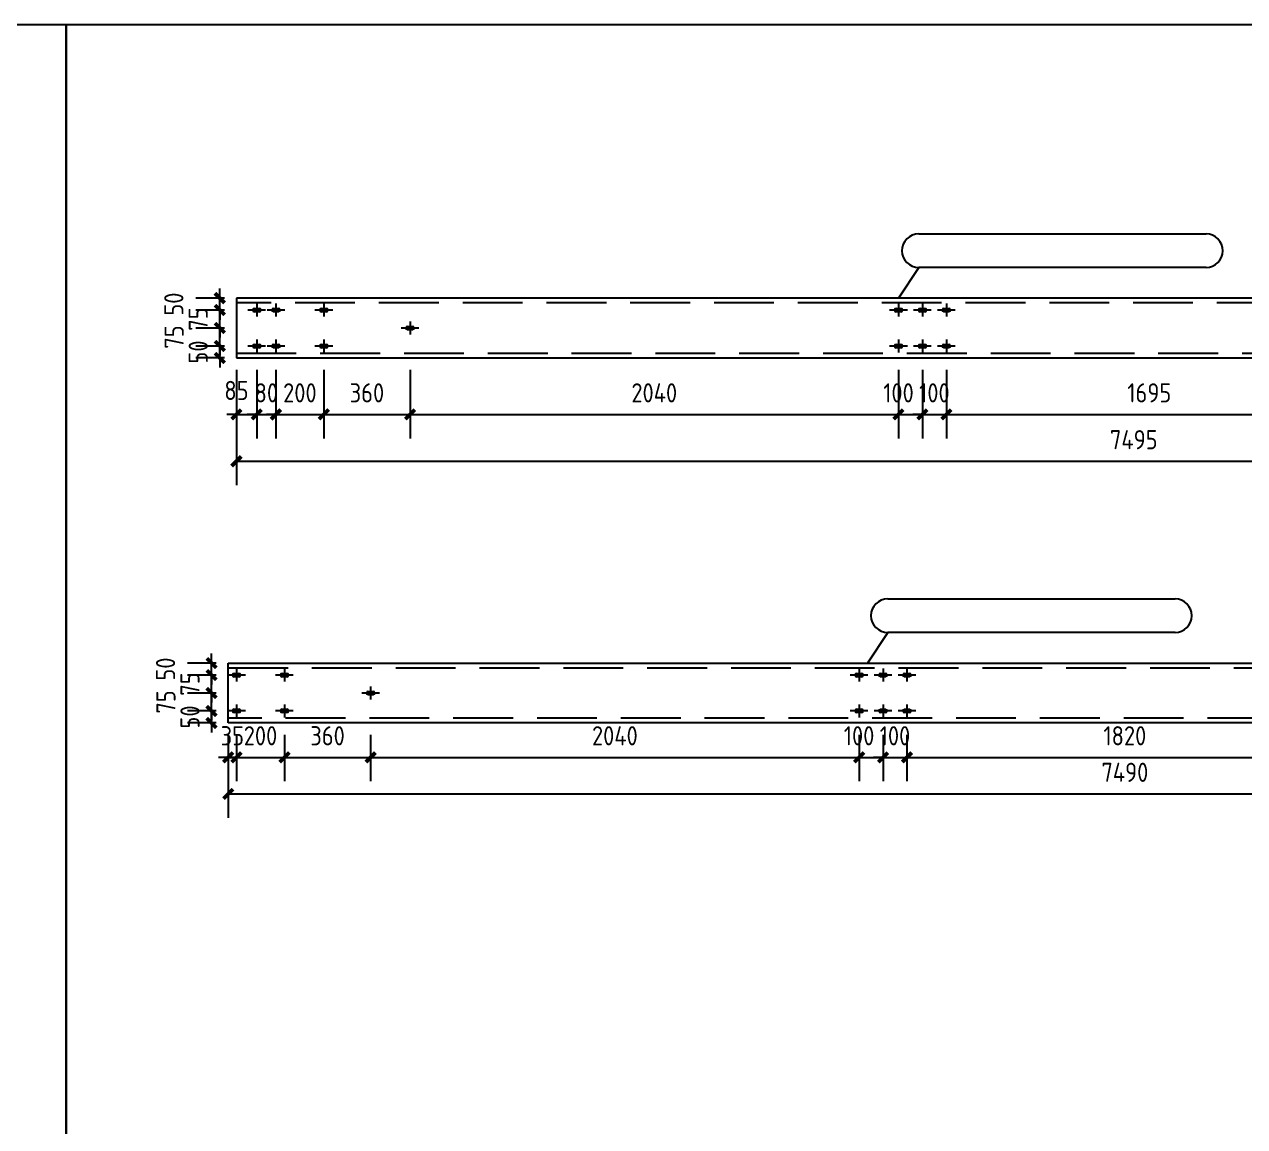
# Model space of a CAD drawing. Extents: x 411778 to 673094, y -11605 to 324395.
# Drawn here: x 652214 to 657310, y 67794 to 72395 of the extents above; entities that cross this region are included whole.
import ezdxf

# ---------------------------------------------------------------- set-up
doc = ezdxf.new("R2010")
doc.units = 0
doc.header["$LTSCALE"] = 1000
doc.header["$MEASUREMENT"] = 0
doc.linetypes.add('DASH', pattern=[0.35, 0.25, -0.1])
doc.styles.get("Standard").update_dxf_attribs({"font": 'gbenor.shx', "bigfont": 'gbcbig.shx'})
doc.dimstyles.get("Standard").update_dxf_attribs({"dimscale": 100, "dimtxt": 3.5, "dimasz": 1, "dimexe": 2.5, "dimexo": 3, "dimgap": 1.5, "dimtad": 1, "dimdec": 0, "dimzin": 0, "dimdsep": 46, "dimtxsty": 'Standard', "dimblk": 'ARCHTICK', "dimcen": 0.09, "dimadec": 0, "dimazin": 0, "dimtfac": 1, "dimtdec": 0, "dimtix": 1, "dimtmove": 2, "dimatfit": 3, "dimfxl": 1, "dimtolj": 1, "dimtzin": 0, "dimarcsym": 0})

# ---------------------------------------------------------------- blocks, each defined once
blk = doc.blocks.new('_ArchTick')
at = {"color": 0, "linetype": 'ByBlock', "const_width": 0.4}
blk.add_lwpolyline([(-0.5, -0.5), (0.5, 0.5)], dxfattribs=at)
blk = doc.blocks.new('*D1939')
at = {"color": 3, "lineweight": -2}
for p, q in [((653100, 70952.5), (653100, 70471.5)), ((660595, 70952.5), (660595, 70471.5)), ((653100, 70571.5), (660595, 70571.5))]:
    blk.add_line(p, q, dxfattribs=at)
at = {"layer": 'Defpoints', "color": 0}
for p in [(653100, 71002.5), (660595, 71002.5), (660595, 70571.5)]:
    blk.add_point(p, dxfattribs=at)
at = {"color": 3, "lineweight": -2, "xscale": 40, "yscale": 40, "zscale": 40, "rotation": 180}
blk.add_blockref('_ArchTick', (653100, 70571.5), dxfattribs=at)
at = {"color": 3, "lineweight": -2, "xscale": 40, "yscale": 40, "zscale": 40}
blk.add_blockref('_ArchTick', (660595, 70571.5), dxfattribs=at)
at = {"color": 0, "insert": (656847.5, 70661.5), "char_height": 80, "attachment_point": 5}
blk.add_mtext('\\A1;7495', dxfattribs=at)
blk = doc.blocks.new('*D1940')
at = {"color": 3, "lineweight": -2}
for p, q in [((653065.5, 69429), (653065.5, 69083)), ((660555.5, 69429), (660555.5, 69083)), ((653065.5, 69183), (660555.5, 69183))]:
    blk.add_line(p, q, dxfattribs=at)
at = {"layer": 'Defpoints', "color": 0}
for p in [(653065.5, 69479), (660555.5, 69479), (660555.5, 69183)]:
    blk.add_point(p, dxfattribs=at)
at = {"color": 3, "lineweight": -2, "xscale": 40, "yscale": 40, "zscale": 40, "rotation": 180}
blk.add_blockref('_ArchTick', (653065.5, 69183), dxfattribs=at)
at = {"color": 3, "lineweight": -2, "xscale": 40, "yscale": 40, "zscale": 40}
blk.add_blockref('_ArchTick', (660555.5, 69183), dxfattribs=at)
at = {"color": 0, "insert": (656810.5, 69273), "char_height": 80, "attachment_point": 5}
blk.add_mtext('\\A1;7490', dxfattribs=at)
blk = doc.blocks.new('*D2028')
at = {"color": 3, "lineweight": -2}
for p, q in [((653030.5, 71052.5), (653030.5, 71092.5)), ((653050, 71052.5), (652930.5, 71052.5)), ((653030.5, 71002.5), (653030.5, 71052.5)), ((653050, 71002.5), (652930.5, 71002.5)), ((653030.5, 71002.5), (653030.5, 70962.5))]:
    blk.add_line(p, q, dxfattribs=at)
at = {"layer": 'Defpoints', "color": 0}
for p in [(653030.5, 71052.5), (653100, 71052.5), (653100, 71002.5)]:
    blk.add_point(p, dxfattribs=at)
at = {"color": 3, "lineweight": -2, "xscale": 40, "yscale": 40, "zscale": 40}
for p, rotation in [((653030.5, 71052.5), 270), ((653030.5, 71002.5), 90)]:
    blk.add_blockref('_ArchTick', p, dxfattribs=dict(at, rotation=rotation))
at = {"color": 0, "insert": (652940.5, 71027.5), "char_height": 80, "attachment_point": 5, "rotation": 90}
blk.add_mtext('\\A1;50', dxfattribs=at)
blk = doc.blocks.new('*D2029')
at = {"color": 3, "lineweight": -2}
for p, q in [((653030.5, 71127.5), (653030.5, 71167.5)), ((653050, 71127.5), (652930.5, 71127.5)), ((653030.5, 71052.5), (653030.5, 71127.5)), ((653050, 71052.5), (652930.5, 71052.5)), ((653030.5, 71052.5), (653030.5, 71012.5))]:
    blk.add_line(p, q, dxfattribs=at)
at = {"layer": 'Defpoints', "color": 0}
for p in [(653030.5, 71127.5), (653100, 71127.5), (653100, 71052.5)]:
    blk.add_point(p, dxfattribs=at)
at = {"color": 3, "lineweight": -2, "xscale": 40, "yscale": 40, "zscale": 40}
for p, rotation in [((653030.5, 71127.5), 270), ((653030.5, 71052.5), 90)]:
    blk.add_blockref('_ArchTick', p, dxfattribs=dict(at, rotation=rotation))
at = {"color": 0, "insert": (652840, 71090), "char_height": 80, "attachment_point": 5, "rotation": 90}
blk.add_mtext('\\A1;75', dxfattribs=at)
blk = doc.blocks.new('*D2030')
at = {"color": 3, "lineweight": -2}
for p, q in [((653050, 71202.5), (652930.5, 71202.5)), ((653030.5, 71202.5), (653030.5, 71242.5)), ((653030.5, 71127.5), (653030.5, 71202.5)), ((653050, 71127.5), (652930.5, 71127.5)), ((653030.5, 71127.5), (653030.5, 71087.5))]:
    blk.add_line(p, q, dxfattribs=at)
at = {"layer": 'Defpoints', "color": 0}
for p in [(653030.5, 71202.5), (653100, 71202.5), (653100, 71127.5)]:
    blk.add_point(p, dxfattribs=at)
at = {"color": 3, "lineweight": -2, "xscale": 40, "yscale": 40, "zscale": 40}
for p, rotation in [((653030.5, 71202.5), 270), ((653030.5, 71127.5), 90)]:
    blk.add_blockref('_ArchTick', p, dxfattribs=dict(at, rotation=rotation))
at = {"color": 0, "insert": (652940.5, 71165), "char_height": 80, "attachment_point": 5, "rotation": 90}
blk.add_mtext('\\A1;75', dxfattribs=at)
blk = doc.blocks.new('*D2031')
at = {"color": 3, "lineweight": -2}
for p, q in [((653050, 71252.5), (652930.5, 71252.5)), ((653030.5, 71252.5), (653030.5, 71292.5)), ((653030.5, 71202.5), (653030.5, 71252.5)), ((653050, 71202.5), (652930.5, 71202.5)), ((653030.5, 71202.5), (653030.5, 71162.5))]:
    blk.add_line(p, q, dxfattribs=at)
at = {"layer": 'Defpoints', "color": 0}
for p in [(653030.5, 71252.5), (653100, 71252.5), (653100, 71202.5)]:
    blk.add_point(p, dxfattribs=at)
at = {"color": 3, "lineweight": -2, "xscale": 40, "yscale": 40, "zscale": 40}
for p, rotation in [((653030.5, 71252.5), 270), ((653030.5, 71202.5), 90)]:
    blk.add_blockref('_ArchTick', p, dxfattribs=dict(at, rotation=rotation))
at = {"color": 0, "insert": (652838.5, 71227.5), "char_height": 80, "attachment_point": 5, "rotation": 90}
blk.add_mtext('\\A1;50', dxfattribs=at)
blk = doc.blocks.new('*D2032')
at = {"color": 3, "lineweight": -2}
for p, q in [((653100, 70952.5), (653100, 70667)), ((653185, 70952.5), (653185, 70667)), ((653100, 70767), (653060, 70767)), ((653100, 70767), (653185, 70767)), ((653185, 70767), (653225, 70767))]:
    blk.add_line(p, q, dxfattribs=at)
at = {"layer": 'Defpoints', "color": 0}
for p in [(653100, 71002.5), (653185, 71002.5), (653185, 70767)]:
    blk.add_point(p, dxfattribs=at)
at = {"color": 3, "lineweight": -2, "xscale": 40, "yscale": 40, "zscale": 40}
blk.add_blockref('_ArchTick', (653100, 70767), dxfattribs=at)
at = {"color": 3, "lineweight": -2, "xscale": 40, "yscale": 40, "zscale": 40, "rotation": 180}
blk.add_blockref('_ArchTick', (653185, 70767), dxfattribs=at)
at = {"color": 0, "insert": (653100, 70867), "char_height": 80, "attachment_point": 5}
blk.add_mtext('\\A1;85', dxfattribs=at)
blk = doc.blocks.new('*D2033')
at = {"color": 3, "lineweight": -2}
for p, q in [((653185, 70952.5), (653185, 70667)), ((653265, 70952.5), (653265, 70667)), ((653185, 70767), (653145, 70767)), ((653185, 70767), (653265, 70767)), ((653265, 70767), (653305, 70767))]:
    blk.add_line(p, q, dxfattribs=at)
at = {"layer": 'Defpoints', "color": 0}
for p in [(653185, 71002.5), (653265, 71002.5), (653265, 70767)]:
    blk.add_point(p, dxfattribs=at)
at = {"color": 3, "lineweight": -2, "xscale": 40, "yscale": 40, "zscale": 40}
blk.add_blockref('_ArchTick', (653185, 70767), dxfattribs=at)
at = {"color": 3, "lineweight": -2, "xscale": 40, "yscale": 40, "zscale": 40, "rotation": 180}
blk.add_blockref('_ArchTick', (653265, 70767), dxfattribs=at)
at = {"color": 0, "insert": (653225, 70857), "char_height": 80, "attachment_point": 5}
blk.add_mtext('\\A1;80', dxfattribs=at)
blk = doc.blocks.new('*D2034')
at = {"color": 3, "lineweight": -2}
for p, q in [((653265, 70952.5), (653265, 70667)), ((653465, 70952.5), (653465, 70667)), ((653265, 70767), (653225, 70767)), ((653265, 70767), (653465, 70767)), ((653465, 70767), (653505, 70767))]:
    blk.add_line(p, q, dxfattribs=at)
at = {"layer": 'Defpoints', "color": 0}
for p in [(653265, 71002.5), (653465, 71002.5), (653465, 70767)]:
    blk.add_point(p, dxfattribs=at)
at = {"color": 3, "lineweight": -2, "xscale": 40, "yscale": 40, "zscale": 40}
blk.add_blockref('_ArchTick', (653265, 70767), dxfattribs=at)
at = {"color": 3, "lineweight": -2, "xscale": 40, "yscale": 40, "zscale": 40, "rotation": 180}
blk.add_blockref('_ArchTick', (653465, 70767), dxfattribs=at)
at = {"color": 0, "insert": (653365, 70857), "char_height": 80, "attachment_point": 5}
blk.add_mtext('\\A1;200', dxfattribs=at)
blk = doc.blocks.new('*D2035')
at = {"color": 3, "lineweight": -2}
for p, q in [((653465, 70952.5), (653465, 70667)), ((653825, 70952.5), (653825, 70667)), ((653465, 70767), (653825, 70767))]:
    blk.add_line(p, q, dxfattribs=at)
at = {"layer": 'Defpoints', "color": 0}
for p in [(653465, 71002.5), (653825, 71002.5), (653825, 70767)]:
    blk.add_point(p, dxfattribs=at)
at = {"color": 3, "lineweight": -2, "xscale": 40, "yscale": 40, "zscale": 40, "rotation": 180}
blk.add_blockref('_ArchTick', (653465, 70767), dxfattribs=at)
at = {"color": 3, "lineweight": -2, "xscale": 40, "yscale": 40, "zscale": 40}
blk.add_blockref('_ArchTick', (653825, 70767), dxfattribs=at)
at = {"color": 0, "insert": (653645, 70857), "char_height": 80, "attachment_point": 5}
blk.add_mtext('\\A1;360', dxfattribs=at)
blk = doc.blocks.new('*D2036')
at = {"color": 3, "lineweight": -2}
for p, q in [((653825, 70952.5), (653825, 70667)), ((655865, 70952.5), (655865, 70667)), ((653825, 70767), (655865, 70767))]:
    blk.add_line(p, q, dxfattribs=at)
at = {"layer": 'Defpoints', "color": 0}
for p in [(653825, 71002.5), (655865, 71002.5), (655865, 70767)]:
    blk.add_point(p, dxfattribs=at)
at = {"color": 3, "lineweight": -2, "xscale": 40, "yscale": 40, "zscale": 40, "rotation": 180}
blk.add_blockref('_ArchTick', (653825, 70767), dxfattribs=at)
at = {"color": 3, "lineweight": -2, "xscale": 40, "yscale": 40, "zscale": 40}
blk.add_blockref('_ArchTick', (655865, 70767), dxfattribs=at)
at = {"color": 0, "insert": (654845, 70857), "char_height": 80, "attachment_point": 5}
blk.add_mtext('\\A1;2040', dxfattribs=at)
blk = doc.blocks.new('*D2037')
at = {"color": 3, "lineweight": -2}
for p, q in [((655865, 70952.5), (655865, 70667)), ((655965, 70952.5), (655965, 70667)), ((655865, 70767), (655965, 70767))]:
    blk.add_line(p, q, dxfattribs=at)
at = {"layer": 'Defpoints', "color": 0}
for p in [(655865, 71002.5), (655965, 71002.5), (655965, 70767)]:
    blk.add_point(p, dxfattribs=at)
at = {"color": 3, "lineweight": -2, "xscale": 40, "yscale": 40, "zscale": 40, "rotation": 180}
blk.add_blockref('_ArchTick', (655865, 70767), dxfattribs=at)
at = {"color": 3, "lineweight": -2, "xscale": 40, "yscale": 40, "zscale": 40}
blk.add_blockref('_ArchTick', (655965, 70767), dxfattribs=at)
at = {"color": 0, "insert": (655865, 70857), "char_height": 80, "attachment_point": 5}
blk.add_mtext('\\A1;100', dxfattribs=at)
blk = doc.blocks.new('*D2038')
at = {"color": 3, "lineweight": -2}
for p, q in [((655965, 70952.5), (655965, 70667)), ((656065, 70952.5), (656065, 70667)), ((655965, 70767), (655925, 70767)), ((655965, 70767), (656065, 70767)), ((656065, 70767), (656105, 70767))]:
    blk.add_line(p, q, dxfattribs=at)
at = {"layer": 'Defpoints', "color": 0}
for p in [(655965, 71002.5), (656065, 71002.5), (656065, 70767)]:
    blk.add_point(p, dxfattribs=at)
at = {"color": 3, "lineweight": -2, "xscale": 40, "yscale": 40, "zscale": 40}
blk.add_blockref('_ArchTick', (655965, 70767), dxfattribs=at)
at = {"color": 3, "lineweight": -2, "xscale": 40, "yscale": 40, "zscale": 40, "rotation": 180}
blk.add_blockref('_ArchTick', (656065, 70767), dxfattribs=at)
at = {"color": 0, "insert": (656015, 70857), "char_height": 80, "attachment_point": 5}
blk.add_mtext('\\A1;100', dxfattribs=at)
blk = doc.blocks.new('*D2039')
at = {"color": 3, "lineweight": -2}
for p, q in [((656065, 70952.5), (656065, 70667)), ((657760, 70952.5), (657760, 70667)), ((656065, 70767), (657760, 70767))]:
    blk.add_line(p, q, dxfattribs=at)
at = {"layer": 'Defpoints', "color": 0}
for p in [(656065, 71002.5), (657760, 71002.5), (657760, 70767)]:
    blk.add_point(p, dxfattribs=at)
at = {"color": 3, "lineweight": -2, "xscale": 40, "yscale": 40, "zscale": 40, "rotation": 180}
blk.add_blockref('_ArchTick', (656065, 70767), dxfattribs=at)
at = {"color": 3, "lineweight": -2, "xscale": 40, "yscale": 40, "zscale": 40}
blk.add_blockref('_ArchTick', (657760, 70767), dxfattribs=at)
at = {"color": 0, "insert": (656912.5, 70857), "char_height": 80, "attachment_point": 5}
blk.add_mtext('\\A1;1695', dxfattribs=at)
blk = doc.blocks.new('*D2053')
at = {"color": 3, "lineweight": -2}
for p, q in [((653065.5, 69429), (653065.5, 69235.5)), ((653100.5, 69429), (653100.5, 69235.5)), ((653065.5, 69335.5), (653025.5, 69335.5)), ((653065.5, 69335.5), (653100.5, 69335.5)), ((653100.5, 69335.5), (653140.5, 69335.5))]:
    blk.add_line(p, q, dxfattribs=at)
at = {"layer": 'Defpoints', "color": 0}
for p in [(653065.5, 69479), (653100.5, 69479), (653100.5, 69335.5)]:
    blk.add_point(p, dxfattribs=at)
at = {"color": 3, "lineweight": -2, "xscale": 40, "yscale": 40, "zscale": 40}
blk.add_blockref('_ArchTick', (653065.5, 69335.5), dxfattribs=at)
at = {"color": 3, "lineweight": -2, "xscale": 40, "yscale": 40, "zscale": 40, "rotation": 180}
blk.add_blockref('_ArchTick', (653100.5, 69335.5), dxfattribs=at)
at = {"color": 0, "insert": (653083, 69425.5), "char_height": 80, "attachment_point": 5}
blk.add_mtext('\\A1;35', dxfattribs=at)
blk = doc.blocks.new('*D2054')
at = {"color": 3, "lineweight": -2}
for p, q in [((653100.5, 69429), (653100.5, 69235.5)), ((653300.5, 69429), (653300.5, 69235.5)), ((653100.5, 69335.5), (653060.5, 69335.5)), ((653100.5, 69335.5), (653300.5, 69335.5)), ((653300.5, 69335.5), (653340.5, 69335.5))]:
    blk.add_line(p, q, dxfattribs=at)
at = {"layer": 'Defpoints', "color": 0}
for p in [(653100.5, 69479), (653300.5, 69479), (653300.5, 69335.5)]:
    blk.add_point(p, dxfattribs=at)
at = {"color": 3, "lineweight": -2, "xscale": 40, "yscale": 40, "zscale": 40}
blk.add_blockref('_ArchTick', (653100.5, 69335.5), dxfattribs=at)
at = {"color": 3, "lineweight": -2, "xscale": 40, "yscale": 40, "zscale": 40, "rotation": 180}
blk.add_blockref('_ArchTick', (653300.5, 69335.5), dxfattribs=at)
at = {"color": 0, "insert": (653200.5, 69425.5), "char_height": 80, "attachment_point": 5}
blk.add_mtext('\\A1;200', dxfattribs=at)
blk = doc.blocks.new('*D2055')
at = {"color": 3, "lineweight": -2}
for p, q in [((653300.5, 69429), (653300.5, 69235.5)), ((653660.5, 69429), (653660.5, 69235.5)), ((653300.5, 69335.5), (653660.5, 69335.5))]:
    blk.add_line(p, q, dxfattribs=at)
at = {"layer": 'Defpoints', "color": 0}
for p in [(653300.5, 69479), (653660.5, 69479), (653660.5, 69335.5)]:
    blk.add_point(p, dxfattribs=at)
at = {"color": 3, "lineweight": -2, "xscale": 40, "yscale": 40, "zscale": 40, "rotation": 180}
blk.add_blockref('_ArchTick', (653300.5, 69335.5), dxfattribs=at)
at = {"color": 3, "lineweight": -2, "xscale": 40, "yscale": 40, "zscale": 40}
blk.add_blockref('_ArchTick', (653660.5, 69335.5), dxfattribs=at)
at = {"color": 0, "insert": (653480.5, 69425.5), "char_height": 80, "attachment_point": 5}
blk.add_mtext('\\A1;360', dxfattribs=at)
blk = doc.blocks.new('*D2056')
at = {"color": 3, "lineweight": -2}
for p, q in [((653660.5, 69429), (653660.5, 69235.5)), ((655700.5, 69429), (655700.5, 69235.5)), ((653660.5, 69335.5), (655700.5, 69335.5))]:
    blk.add_line(p, q, dxfattribs=at)
at = {"layer": 'Defpoints', "color": 0}
for p in [(653660.5, 69479), (655700.5, 69479), (655700.5, 69335.5)]:
    blk.add_point(p, dxfattribs=at)
at = {"color": 3, "lineweight": -2, "xscale": 40, "yscale": 40, "zscale": 40, "rotation": 180}
blk.add_blockref('_ArchTick', (653660.5, 69335.5), dxfattribs=at)
at = {"color": 3, "lineweight": -2, "xscale": 40, "yscale": 40, "zscale": 40}
blk.add_blockref('_ArchTick', (655700.5, 69335.5), dxfattribs=at)
at = {"color": 0, "insert": (654680.5, 69425.5), "char_height": 80, "attachment_point": 5}
blk.add_mtext('\\A1;2040', dxfattribs=at)
blk = doc.blocks.new('*D2057')
at = {"color": 3, "lineweight": -2}
for p, q in [((655700.5, 69429), (655700.5, 69235.5)), ((655800.5, 69429), (655800.5, 69235.5)), ((655700.5, 69335.5), (655800.5, 69335.5))]:
    blk.add_line(p, q, dxfattribs=at)
at = {"layer": 'Defpoints', "color": 0}
for p in [(655700.5, 69479), (655800.5, 69479), (655800.5, 69335.5)]:
    blk.add_point(p, dxfattribs=at)
at = {"color": 3, "lineweight": -2, "xscale": 40, "yscale": 40, "zscale": 40, "rotation": 180}
blk.add_blockref('_ArchTick', (655700.5, 69335.5), dxfattribs=at)
at = {"color": 3, "lineweight": -2, "xscale": 40, "yscale": 40, "zscale": 40}
blk.add_blockref('_ArchTick', (655800.5, 69335.5), dxfattribs=at)
at = {"color": 0, "insert": (655700.5, 69425.5), "char_height": 80, "attachment_point": 5}
blk.add_mtext('\\A1;100', dxfattribs=at)
blk = doc.blocks.new('*D2058')
at = {"color": 3, "lineweight": -2}
for p, q in [((655800.5, 69429), (655800.5, 69235.5)), ((655900.5, 69429), (655900.5, 69235.5)), ((655800.5, 69335.5), (655760.5, 69335.5)), ((655800.5, 69335.5), (655900.5, 69335.5)), ((655900.5, 69335.5), (655940.5, 69335.5))]:
    blk.add_line(p, q, dxfattribs=at)
at = {"layer": 'Defpoints', "color": 0}
for p in [(655800.5, 69479), (655900.5, 69479), (655900.5, 69335.5)]:
    blk.add_point(p, dxfattribs=at)
at = {"color": 3, "lineweight": -2, "xscale": 40, "yscale": 40, "zscale": 40}
blk.add_blockref('_ArchTick', (655800.5, 69335.5), dxfattribs=at)
at = {"color": 3, "lineweight": -2, "xscale": 40, "yscale": 40, "zscale": 40, "rotation": 180}
blk.add_blockref('_ArchTick', (655900.5, 69335.5), dxfattribs=at)
at = {"color": 0, "insert": (655850.5, 69425.5), "char_height": 80, "attachment_point": 5}
blk.add_mtext('\\A1;100', dxfattribs=at)
blk = doc.blocks.new('*D2059')
at = {"color": 3, "lineweight": -2}
for p, q in [((655900.5, 69429), (655900.5, 69235.5)), ((657720.5, 69429), (657720.5, 69235.5)), ((655900.5, 69335.5), (657720.5, 69335.5))]:
    blk.add_line(p, q, dxfattribs=at)
at = {"layer": 'Defpoints', "color": 0}
for p in [(655900.5, 69479), (657720.5, 69479), (657720.5, 69335.5)]:
    blk.add_point(p, dxfattribs=at)
at = {"color": 3, "lineweight": -2, "xscale": 40, "yscale": 40, "zscale": 40, "rotation": 180}
blk.add_blockref('_ArchTick', (655900.5, 69335.5), dxfattribs=at)
at = {"color": 3, "lineweight": -2, "xscale": 40, "yscale": 40, "zscale": 40}
blk.add_blockref('_ArchTick', (657720.5, 69335.5), dxfattribs=at)
at = {"color": 0, "insert": (656810.5, 69425.5), "char_height": 80, "attachment_point": 5}
blk.add_mtext('\\A1;1820', dxfattribs=at)
blk = doc.blocks.new('*D2066')
at = {"color": 3, "lineweight": -2}
for p, q in [((652996, 69529), (652996, 69569)), ((653015.5, 69529), (652896, 69529)), ((652996, 69479), (652996, 69529)), ((653015.5, 69479), (652896, 69479)), ((652996, 69479), (652996, 69439))]:
    blk.add_line(p, q, dxfattribs=at)
at = {"layer": 'Defpoints', "color": 0}
for p in [(652996, 69529), (653065.5, 69529), (653065.5, 69479)]:
    blk.add_point(p, dxfattribs=at)
at = {"color": 3, "lineweight": -2, "xscale": 40, "yscale": 40, "zscale": 40}
for p, rotation in [((652996, 69529), 270), ((652996, 69479), 90)]:
    blk.add_blockref('_ArchTick', p, dxfattribs=dict(at, rotation=rotation))
at = {"color": 0, "insert": (652906, 69504), "char_height": 80, "attachment_point": 5, "rotation": 90}
blk.add_mtext('\\A1;50', dxfattribs=at)
blk = doc.blocks.new('*D2067')
at = {"color": 3, "lineweight": -2}
for p, q in [((652996, 69604), (652996, 69644)), ((653015.5, 69604), (652896, 69604)), ((652996, 69529), (652996, 69604)), ((653015.5, 69529), (652896, 69529)), ((652996, 69529), (652996, 69489))]:
    blk.add_line(p, q, dxfattribs=at)
at = {"layer": 'Defpoints', "color": 0}
for p in [(652996, 69604), (653065.5, 69604), (653065.5, 69529)]:
    blk.add_point(p, dxfattribs=at)
at = {"color": 3, "lineweight": -2, "xscale": 40, "yscale": 40, "zscale": 40}
for p, rotation in [((652996, 69604), 270), ((652996, 69529), 90)]:
    blk.add_blockref('_ArchTick', p, dxfattribs=dict(at, rotation=rotation))
at = {"color": 0, "insert": (652805.5, 69566.5), "char_height": 80, "attachment_point": 5, "rotation": 90}
blk.add_mtext('\\A1;75', dxfattribs=at)
blk = doc.blocks.new('*D2068')
at = {"color": 3, "lineweight": -2}
for p, q in [((652996, 69679), (652996, 69719)), ((653015.5, 69679), (652896, 69679)), ((652996, 69604), (652996, 69679)), ((653015.5, 69604), (652896, 69604)), ((652996, 69604), (652996, 69564))]:
    blk.add_line(p, q, dxfattribs=at)
at = {"layer": 'Defpoints', "color": 0}
for p in [(652996, 69679), (653065.5, 69679), (653065.5, 69604)]:
    blk.add_point(p, dxfattribs=at)
at = {"color": 3, "lineweight": -2, "xscale": 40, "yscale": 40, "zscale": 40}
for p, rotation in [((652996, 69679), 270), ((652996, 69604), 90)]:
    blk.add_blockref('_ArchTick', p, dxfattribs=dict(at, rotation=rotation))
at = {"color": 0, "insert": (652906, 69641.5), "char_height": 80, "attachment_point": 5, "rotation": 90}
blk.add_mtext('\\A1;75', dxfattribs=at)
blk = doc.blocks.new('*D2069')
at = {"color": 3, "lineweight": -2}
for p, q in [((652996, 69729), (652996, 69769)), ((653015.5, 69729), (652896, 69729)), ((652996, 69679), (652996, 69729)), ((653015.5, 69679), (652896, 69679)), ((652996, 69679), (652996, 69639))]:
    blk.add_line(p, q, dxfattribs=at)
at = {"layer": 'Defpoints', "color": 0}
for p in [(652996, 69729), (653065.5, 69729), (653065.5, 69679)]:
    blk.add_point(p, dxfattribs=at)
at = {"color": 3, "lineweight": -2, "xscale": 40, "yscale": 40, "zscale": 40}
for p, rotation in [((652996, 69729), 270), ((652996, 69679), 90)]:
    blk.add_blockref('_ArchTick', p, dxfattribs=dict(at, rotation=rotation))
at = {"color": 0, "insert": (652804, 69704), "char_height": 80, "attachment_point": 5, "rotation": 90}
blk.add_mtext('\\A1;50', dxfattribs=at)

msp = doc.modelspace()

# ---------------------------------------------------------------- linework, layer by layer
for p, q in [((655949.6, 71520.2), (657149.6, 71520.2)), ((655949.6, 71380.2), (655865, 71252.5)), ((657149.6, 71380.2), (655949.6, 71380.2)), ((660595, 71252.5), (653100, 71252.5)), ((653100, 71252.5), (653100, 71002.5)), ((653222, 71202.5), (653148, 71202.5)), ((653175, 71209.5), (653195, 71209.5)), ((653185, 71202.5), (653175, 71202.5)), ((653195, 71195.5), (653175, 71195.5)), ((653185, 71229.5), (653185, 71175.5)), ((653302, 71202.5), (653228, 71202.5)), ((653255, 71209.5), (653275, 71209.5)), ((653265, 71202.5), (653255, 71202.5)), ((653275, 71195.5), (653255, 71195.5)), ((653265, 71229.5), (653265, 71175.5)), ((653502, 71202.5), (653428, 71202.5)), ((653455, 71209.5), (653475, 71209.5)), ((653465, 71202.5), (653455, 71202.5)), ((653475, 71195.5), (653455, 71195.5)), ((653465, 71229.5), (653465, 71175.5)), ((655902, 71202.5), (655828, 71202.5)), ((655855, 71209.5), (655875, 71209.5)), ((655865, 71202.5), (655855, 71202.5)), ((655875, 71195.5), (655855, 71195.5)), ((655865, 71229.5), (655865, 71175.5)), ((656002, 71202.5), (655928, 71202.5)), ((655955, 71209.5), (655975, 71209.5)), ((655965, 71202.5), (655955, 71202.5)), ((655975, 71195.5), (655955, 71195.5)), ((655965, 71229.5), (655965, 71175.5)), ((656102, 71202.5), (656028, 71202.5)), ((656055, 71209.5), (656075, 71209.5)), ((656065, 71202.5), (656055, 71202.5)), ((656075, 71195.5), (656055, 71195.5)), ((656065, 71229.5), (656065, 71175.5)), ((653825, 71154.5), (653825, 71100.5)), ((653862, 71127.5), (653788, 71127.5)), ((653815, 71134.5), (653835, 71134.5)), ((653825, 71127.5), (653815, 71127.5)), ((653835, 71120.5), (653815, 71120.5)), ((653222, 71052.5), (653148, 71052.5)), ((653175, 71059.5), (653195, 71059.5)), ((653185, 71052.5), (653175, 71052.5)), ((653195, 71045.5), (653175, 71045.5)), ((653185, 71079.5), (653185, 71025.5)), ((653302, 71052.5), (653228, 71052.5)), ((653255, 71059.5), (653275, 71059.5)), ((653265, 71052.5), (653255, 71052.5)), ((653275, 71045.5), (653255, 71045.5)), ((653265, 71079.5), (653265, 71025.5)), ((653502, 71052.5), (653428, 71052.5)), ((653455, 71059.5), (653475, 71059.5)), ((653465, 71052.5), (653455, 71052.5)), ((653475, 71045.5), (653455, 71045.5)), ((653465, 71079.5), (653465, 71025.5)), ((655902, 71052.5), (655828, 71052.5)), ((655855, 71059.5), (655875, 71059.5)), ((655865, 71052.5), (655855, 71052.5)), ((655875, 71045.5), (655855, 71045.5)), ((655865, 71079.5), (655865, 71025.5)), ((656002, 71052.5), (655928, 71052.5)), ((655955, 71059.5), (655975, 71059.5)), ((655965, 71052.5), (655955, 71052.5)), ((655975, 71045.5), (655955, 71045.5)), ((655965, 71079.5), (655965, 71025.5)), ((656102, 71052.5), (656028, 71052.5)), ((656055, 71059.5), (656075, 71059.5)), ((656065, 71052.5), (656055, 71052.5)), ((656075, 71045.5), (656055, 71045.5)), ((656065, 71079.5), (656065, 71025.5)), ((653100, 71002.5), (660595, 71002.5)), ((655820.1, 69996.7), (657020.1, 69996.7)), ((655820.1, 69856.7), (655735.5, 69729)), ((657020.1, 69856.7), (655820.1, 69856.7)), ((653065.5, 69479), (653065.5, 69729)), ((653065.5, 69729), (660555.5, 69729)), ((653137.5, 69679), (653063.5, 69679)), ((653090.5, 69686), (653110.5, 69686)), ((653100.5, 69679), (653090.5, 69679)), ((653110.5, 69672), (653090.5, 69672)), ((653100.5, 69706), (653100.5, 69652)), ((653337.5, 69679), (653263.5, 69679)), ((653290.5, 69686), (653310.5, 69686)), ((653300.5, 69679), (653290.5, 69679)), ((653310.5, 69672), (653290.5, 69672)), ((653300.5, 69706), (653300.5, 69652)), ((655737.5, 69679), (655663.5, 69679)), ((655690.5, 69686), (655710.5, 69686)), ((655700.5, 69679), (655690.5, 69679)), ((655710.5, 69672), (655690.5, 69672)), ((655700.5, 69706), (655700.5, 69652)), ((655837.5, 69679), (655763.5, 69679)), ((655790.5, 69686), (655810.5, 69686)), ((655800.5, 69679), (655790.5, 69679)), ((655810.5, 69672), (655790.5, 69672)), ((655800.5, 69706), (655800.5, 69652)), ((655937.5, 69679), (655863.5, 69679)), ((655890.5, 69686), (655910.5, 69686)), ((655900.5, 69679), (655890.5, 69679)), ((655910.5, 69672), (655890.5, 69672)), ((655900.5, 69706), (655900.5, 69652)), ((653660.5, 69631), (653660.5, 69577)), ((653697.5, 69604), (653623.5, 69604)), ((653650.5, 69611), (653670.5, 69611)), ((653660.5, 69604), (653650.5, 69604)), ((653670.5, 69597), (653650.5, 69597)), ((653137.5, 69529), (653063.5, 69529)), ((653090.5, 69536), (653110.5, 69536)), ((653100.5, 69529), (653090.5, 69529)), ((653110.5, 69522), (653090.5, 69522)), ((653100.5, 69556), (653100.5, 69502)), ((653337.5, 69529), (653263.5, 69529)), ((653290.5, 69536), (653310.5, 69536)), ((653300.5, 69529), (653290.5, 69529)), ((653310.5, 69522), (653290.5, 69522)), ((653300.5, 69556), (653300.5, 69502)), ((655737.5, 69529), (655663.5, 69529)), ((655690.5, 69536), (655710.5, 69536)), ((655700.5, 69529), (655690.5, 69529)), ((655710.5, 69522), (655690.5, 69522)), ((655700.5, 69556), (655700.5, 69502)), ((655837.5, 69529), (655763.5, 69529)), ((655790.5, 69536), (655810.5, 69536)), ((655800.5, 69529), (655790.5, 69529)), ((655810.5, 69522), (655790.5, 69522)), ((655800.5, 69556), (655800.5, 69502)), ((655937.5, 69529), (655863.5, 69529)), ((655890.5, 69536), (655910.5, 69536)), ((655900.5, 69529), (655890.5, 69529)), ((655910.5, 69522), (655890.5, 69522)), ((655900.5, 69556), (655900.5, 69502)), ((660555.5, 69479), (653065.5, 69479))]:
    msp.add_line(p, q)
at = {"linetype": 'DASH'}
for p, q in [((660595, 71232.5), (653100, 71232.5)), ((653100, 71022.5), (660595, 71022.5)), ((653065.5, 69709), (660555.5, 69709)), ((660555.5, 69499), (653065.5, 69499))]:
    msp.add_line(p, q, dxfattribs=at)
for points in [[(643393.5, 72395), (652389, 72395), (652389, 9395), (643393.5, 9395)], [(652389, 72395), (661299, 72395), (661299, 66095), (652389, 66095)]]:
    msp.add_lwpolyline(points, close=True)
for centre, radius, start, end in [((655949.6, 71450.2), 70, 90, 270), ((657149.6, 71450.2), 70, 270, 90), ((653175, 71202.5), 7, 90, 270), ((653195, 71202.5), 7, 270, 90), ((653255, 71202.5), 7, 90, 270), ((653275, 71202.5), 7, 270, 90), ((653455, 71202.5), 7, 90, 270), ((653475, 71202.5), 7, 270, 90), ((655855, 71202.5), 7, 90, 270), ((655875, 71202.5), 7, 270, 90), ((655955, 71202.5), 7, 90, 270), ((655975, 71202.5), 7, 270, 90), ((656055, 71202.5), 7, 90, 270), ((656075, 71202.5), 7, 270, 90), ((653815, 71127.5), 7, 90, 270), ((653835, 71127.5), 7, 270, 90), ((653175, 71052.5), 7, 90, 270), ((653195, 71052.5), 7, 270, 90), ((653255, 71052.5), 7, 90, 270), ((653275, 71052.5), 7, 270, 90), ((653455, 71052.5), 7, 90, 270), ((653475, 71052.5), 7, 270, 90), ((655855, 71052.5), 7, 90, 270), ((655875, 71052.5), 7, 270, 90), ((655955, 71052.5), 7, 90, 270), ((655975, 71052.5), 7, 270, 90), ((656055, 71052.5), 7, 90, 270), ((656075, 71052.5), 7, 270, 90), ((655820.1, 69926.7), 70, 90, 270), ((657020.1, 69926.7), 70, 270, 90), ((653090.5, 69679), 7, 90, 270), ((653110.5, 69679), 7, 270, 90), ((653290.5, 69679), 7, 90, 270), ((653310.5, 69679), 7, 270, 90), ((655690.5, 69679), 7, 90, 270), ((655710.5, 69679), 7, 270, 90), ((655790.5, 69679), 7, 90, 270), ((655810.5, 69679), 7, 270, 90), ((655890.5, 69679), 7, 90, 270), ((655910.5, 69679), 7, 270, 90), ((653650.5, 69604), 7, 90, 270), ((653670.5, 69604), 7, 270, 90), ((653090.5, 69529), 7, 90, 270), ((653110.5, 69529), 7, 270, 90), ((653290.5, 69529), 7, 90, 270), ((653310.5, 69529), 7, 270, 90), ((655690.5, 69529), 7, 90, 270), ((655710.5, 69529), 7, 270, 90), ((655790.5, 69529), 7, 90, 270), ((655810.5, 69529), 7, 270, 90), ((655890.5, 69529), 7, 90, 270), ((655910.5, 69529), 7, 270, 90)]:
    msp.add_arc(centre, radius, start, end)

# ---------------------------------------------------------------- dimensions: what is measured, and where the dimension line sits
for base, p1, p2, picture, middle in [((653030.5, 71252.5), (653100, 71202.5), (653100, 71252.5), '*D2031', (652838.5, 71227.5)), ((653030.5, 71127.5), (653100, 71052.5), (653100, 71127.5), '*D2029', (652840, 71090)), ((652996, 69729), (653065.5, 69679), (653065.5, 69729), '*D2069', (652804, 69704)), ((652996, 69604), (653065.5, 69529), (653065.5, 69604), '*D2067', (652805.5, 69566.5))]:
    dim = msp.add_linear_dim(base=base, p1=p1, p2=p2, angle=90, dimstyle='Standard', override={"dimtxt": 0.8, "dimasz": 0.4, "dimexe": 1, "dimexo": 0.5, "dimgap": 0.5, "dimclrd": 3, "dimclre": 3})
    dim.commit()
    dim.dimension.update_dxf_attribs({"geometry": picture, "text_midpoint": middle, "dimtype": 160})
for base, p1, p2, picture, middle in [((653030.5, 71202.5), (653100, 71127.5), (653100, 71202.5), '*D2030', (652940.5, 71165)), ((653030.5, 71052.5), (653100, 71002.5), (653100, 71052.5), '*D2028', (652940.5, 71027.5)), ((652996, 69679), (653065.5, 69604), (653065.5, 69679), '*D2068', (652906, 69641.5)), ((652996, 69529), (653065.5, 69479), (653065.5, 69529), '*D2066', (652906, 69504))]:
    dim = msp.add_linear_dim(base=base, p1=p1, p2=p2, angle=90, dimstyle='Standard', override={"dimtxt": 0.8, "dimasz": 0.4, "dimexe": 1, "dimexo": 0.5, "dimgap": 0.5, "dimclrd": 3, "dimclre": 3})
    dim.commit()
    dim.dimension.update_dxf_attribs({"geometry": picture, "text_midpoint": middle})
for base, p1, p2, picture, middle in [((653185, 70767), (653100, 71002.5), (653185, 71002.5), '*D2032', (653100, 70867)), ((655965, 70767), (655865, 71002.5), (655965, 71002.5), '*D2037', (655865, 70857)), ((655800.5, 69335.5), (655700.5, 69479), (655800.5, 69479), '*D2057', (655700.5, 69425.5))]:
    dim = msp.add_linear_dim(base=base, p1=p1, p2=p2, dimstyle='Standard', override={"dimtxt": 0.8, "dimasz": 0.4, "dimexe": 1, "dimexo": 0.5, "dimgap": 0.5, "dimclrd": 3, "dimclre": 3})
    dim.commit()
    dim.dimension.update_dxf_attribs({"geometry": picture, "text_midpoint": middle, "dimtype": 160})
for p1, p2, distance, picture, middle in [((653100, 71002.5), (660595, 71002.5), -431, '*D1939', (656847.5, 70661.5)), ((653065.5, 69479), (660555.5, 69479), -296, '*D1940', (656810.5, 69273))]:
    dim = msp.add_aligned_dim(p1=p1, p2=p2, distance=distance, dimstyle='Standard', override={"dimtxt": 0.8, "dimasz": 0.4, "dimexe": 1, "dimexo": 0.5, "dimgap": 0.5, "dimclrd": 3, "dimclre": 3})
    dim.commit()
    dim.dimension.update_dxf_attribs({"geometry": picture, "text_midpoint": middle})
for base, p1, p2, picture, middle in [((653265, 70767), (653185, 71002.5), (653265, 71002.5), '*D2033', (653225, 70857)), ((653465, 70767), (653265, 71002.5), (653465, 71002.5), '*D2034', (653365, 70857)), ((653825, 70767), (653465, 71002.5), (653825, 71002.5), '*D2035', (653645, 70857)), ((655865, 70767), (653825, 71002.5), (655865, 71002.5), '*D2036', (654845, 70857)), ((656065, 70767), (655965, 71002.5), (656065, 71002.5), '*D2038', (656015, 70857)), ((657760, 70767), (656065, 71002.5), (657760, 71002.5), '*D2039', (656912.5, 70857)), ((653100.5, 69335.5), (653065.5, 69479), (653100.5, 69479), '*D2053', (653083, 69425.5)), ((653300.5, 69335.5), (653100.5, 69479), (653300.5, 69479), '*D2054', (653200.5, 69425.5)), ((653660.5, 69335.5), (653300.5, 69479), (653660.5, 69479), '*D2055', (653480.5, 69425.5)), ((655700.5, 69335.5), (653660.5, 69479), (655700.5, 69479), '*D2056', (654680.5, 69425.5)), ((655900.5, 69335.5), (655800.5, 69479), (655900.5, 69479), '*D2058', (655850.5, 69425.5)), ((657720.5, 69335.5), (655900.5, 69479), (657720.5, 69479), '*D2059', (656810.5, 69425.5))]:
    dim = msp.add_linear_dim(base=base, p1=p1, p2=p2, dimstyle='Standard', override={"dimtxt": 0.8, "dimasz": 0.4, "dimexe": 1, "dimexo": 0.5, "dimgap": 0.5, "dimclrd": 3, "dimclre": 3})
    dim.commit()
    dim.dimension.update_dxf_attribs({"geometry": picture, "text_midpoint": middle})

doc.saveas('drawing.dxf')
